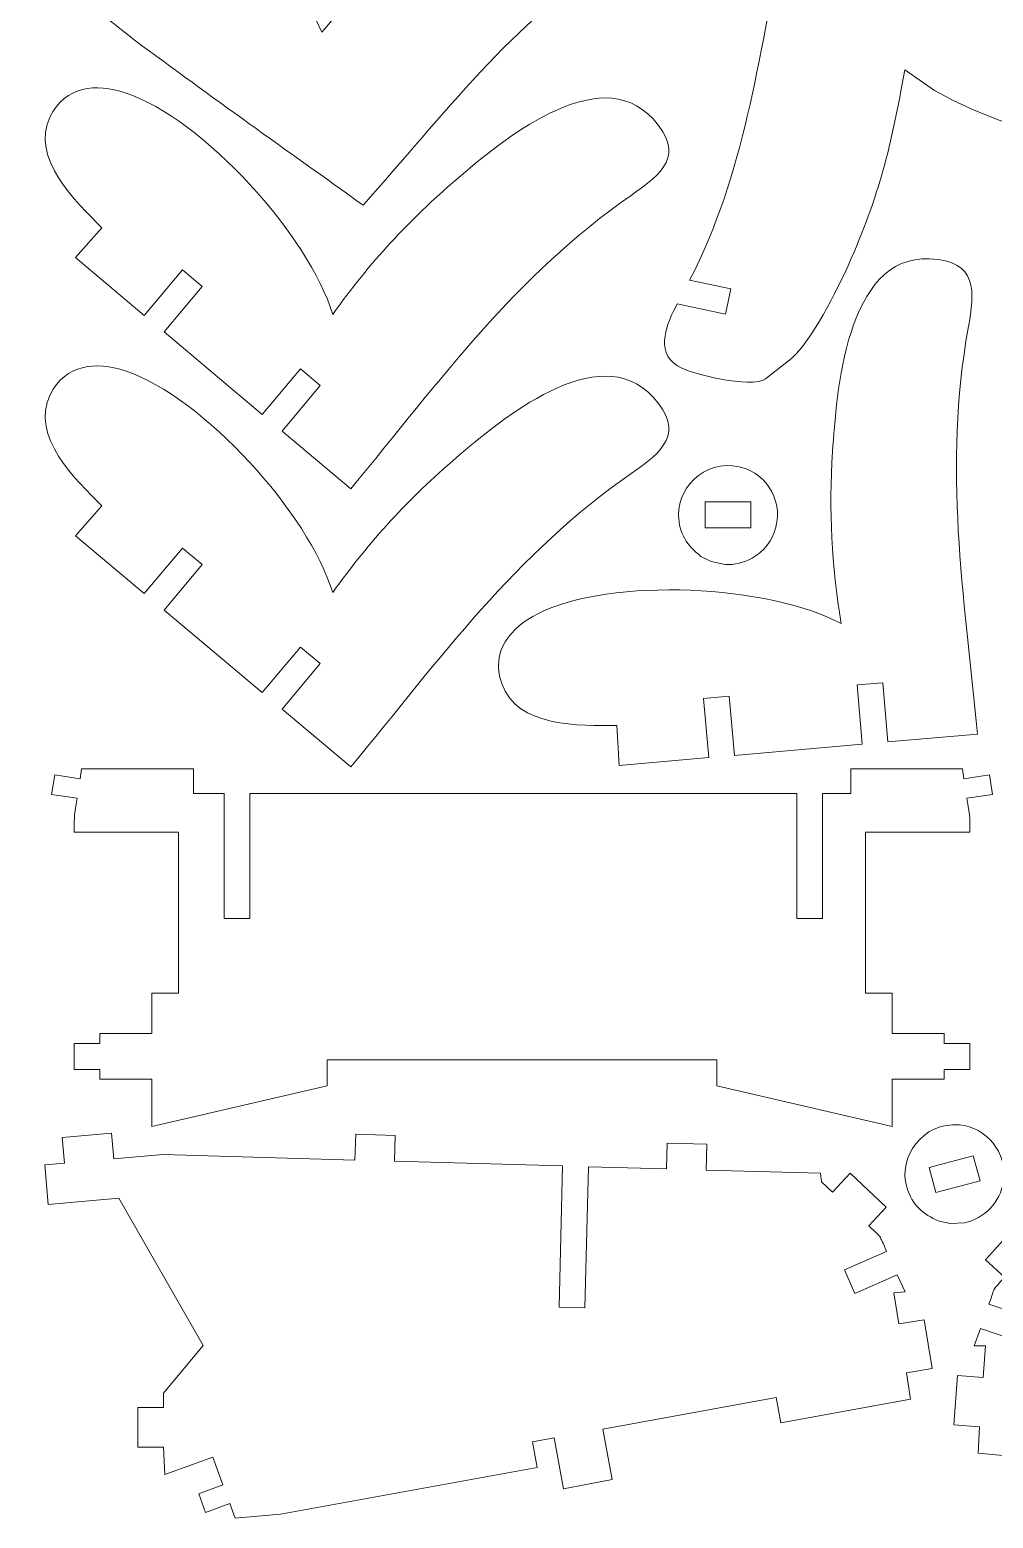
# Model space of a CAD drawing. Header units: centimetres. Extents: x -51 to 93, y -24 to 6.
# Drawn here: x 11.17 to 20.53, y -23.52 to -9.07 of the extents above; entities that cross this region are included whole.
import ezdxf

# ---------------------------------------------------------------- set-up
doc = ezdxf.new("R2010")
doc.units = ezdxf.units.CM
doc.header["$MEASUREMENT"] = 0
doc.layers.add('Camada 1', color=7, linetype='Continuous')

msp = doc.modelspace()

# ---------------------------------------------------------------- linework, layer by layer
at = {"layer": 'Camada 1', "color": 250, "lineweight": 9}
for points, knots in [([(16.5326, -8.09904), (16.5326, -8.09904), (16.83818, -8.37261), (16.83818, -8.37261), (16.83818, -8.37261), (15.85421, -9.00187), (15.19129, -9.89923), (14.40587, -10.77557), (14.40587, -10.77557), (13.67196, -10.2468), (12.922, -9.72), (12.19801, -9.18032), (12.19801, -9.18032), (12.19801, -9.18032), (11.70026, -8.78987), (11.70026, -8.78987), (11.70026, -8.78987), (11.70026, -8.78987), (11.95771, -8.50395), (11.95771, -8.50395), (11.95771, -8.50395), (11.95771, -8.50395), (11.77188, -8.33662), (11.77188, -8.33662), (11.77188, -8.33662), (11.77188, -8.33662), (11.51443, -8.62255), (11.51443, -8.62255), (11.51443, -8.62255), (11.51443, -8.62255), (11.37146, -8.49381), (11.37146, -8.49381), (11.37146, -8.49381), (11.37146, -8.49381), (11.64537, -8.1896), (11.64537, -8.1896), (11.64537, -8.1896), (11.48034, -8.00786), (11.33877, -7.79353), (11.34668, -7.53576), (11.34668, -7.53576), (11.35874, -7.14314), (11.7236, -6.92958), (12.12477, -7.09051), (12.12477, -7.09051), (12.74306, -7.33853), (13.54517, -8.23035), (13.8567, -8.77815), (13.8567, -8.77815), (13.8567, -8.77815), (14.00762, -9.09601), (14.00762, -9.09601), (14.00762, -9.09601), (14.4965, -8.5178), (14.8256, -8.16678), (15.43594, -7.72467), (15.43594, -7.72467), (15.65827, -7.56362), (16.09544, -7.27778), (16.36046, -7.21821), (16.36046, -7.21821), (16.36046, -7.21821), (16.67865, -7.17317), (16.67865, -7.17317), (16.67865, -7.17317), (16.84899, -7.16287), (17.28467, -7.57304), (17.35702, -7.71256), (17.35702, -7.71256), (17.47964, -7.949), (17.23004, -8.12135), (17.05734, -8.23499), (17.05734, -8.23499), (17.05734, -8.23499), (16.69994, -7.91319), (16.69994, -7.91319), (16.69994, -7.91319), (16.69994, -7.91319), (16.5326, -8.09904), (16.5326, -8.09904)], [0, 0, 0, 0, 0.04761905, 0.04761905, 0.04761905, 0.04761905, 0.0952381, 0.0952381, 0.0952381, 0.0952381, 0.14285714, 0.14285714, 0.14285714, 0.14285714, 0.19047619, 0.19047619, 0.19047619, 0.19047619, 0.23809524, 0.23809524, 0.23809524, 0.23809524, 0.28571429, 0.28571429, 0.28571429, 0.28571429, 0.33333333, 0.33333333, 0.33333333, 0.33333333, 0.38095238, 0.38095238, 0.38095238, 0.38095238, 0.42857143, 0.42857143, 0.42857143, 0.42857143, 0.47619048, 0.47619048, 0.47619048, 0.47619048, 0.52380952, 0.52380952, 0.52380952, 0.52380952, 0.57142857, 0.57142857, 0.57142857, 0.57142857, 0.61904762, 0.61904762, 0.61904762, 0.61904762, 0.66666667, 0.66666667, 0.66666667, 0.66666667, 0.71428571, 0.71428571, 0.71428571, 0.71428571, 0.76190476, 0.76190476, 0.76190476, 0.76190476, 0.80952381, 0.80952381, 0.80952381, 0.80952381, 0.85714286, 0.85714286, 0.85714286, 0.85714286, 0.9047619, 0.9047619, 0.9047619, 0.9047619, 1, 1, 1, 1]), ([(17.97922, -11.5874), (17.97922, -11.5874), (17.57778, -11.50327), (17.57778, -11.50327), (17.57778, -11.50327), (18.11548, -10.46571), (18.24058, -9.35837), (18.48273, -8.20609), (18.48273, -8.20609), (19.38266, -8.29707), (20.29564, -8.37828), (21.19241, -8.48368), (21.19241, -8.48368), (21.19241, -8.48368), (21.8187, -8.57294), (21.8187, -8.57294), (21.8187, -8.57294), (21.8187, -8.57294), (21.73871, -8.94929), (21.73871, -8.94929), (21.73871, -8.94929), (21.73871, -8.94929), (21.98333, -9.00128), (21.98333, -9.00128), (21.98333, -9.00128), (21.98333, -9.00128), (22.06333, -8.62494), (22.06333, -8.62494), (22.06333, -8.62494), (22.06333, -8.62494), (22.25148, -8.66493), (22.25148, -8.66493), (22.25148, -8.66493), (22.25148, -8.66493), (22.16637, -9.06536), (22.16637, -9.06536), (22.16637, -9.06536), (22.40008, -9.14007), (22.6301, -9.25525), (22.75201, -9.48226), (22.75201, -9.48226), (22.93791, -9.82846), (22.72843, -10.19574), (22.30079, -10.2569), (22.30079, -10.2569), (21.64132, -10.35122), (20.50073, -9.97998), (19.95706, -9.66134), (19.95706, -9.66134), (19.95706, -9.66134), (19.6674, -9.46152), (19.6674, -9.46152), (19.6674, -9.46152), (19.53319, -10.20638), (19.4236, -10.67549), (19.11611, -11.36328), (19.11611, -11.36328), (19.00403, -11.61398), (18.76853, -12.07999), (18.56869, -12.26415), (18.56869, -12.26415), (18.56869, -12.26415), (18.31564, -12.46225), (18.31564, -12.46225), (18.31564, -12.46225), (18.17329, -12.55635), (17.59085, -12.41895), (17.45847, -12.33431), (17.45847, -12.33431), (17.23407, -12.19086), (17.36407, -11.9168), (17.45677, -11.73203), (17.45677, -11.73203), (17.45677, -11.73203), (17.92722, -11.83203), (17.92722, -11.83203), (17.92722, -11.83203), (17.92722, -11.83203), (17.97922, -11.5874), (17.97922, -11.5874)], [0, 0, 0, 0, 0.04761905, 0.04761905, 0.04761905, 0.04761905, 0.0952381, 0.0952381, 0.0952381, 0.0952381, 0.14285714, 0.14285714, 0.14285714, 0.14285714, 0.19047619, 0.19047619, 0.19047619, 0.19047619, 0.23809524, 0.23809524, 0.23809524, 0.23809524, 0.28571429, 0.28571429, 0.28571429, 0.28571429, 0.33333333, 0.33333333, 0.33333333, 0.33333333, 0.38095238, 0.38095238, 0.38095238, 0.38095238, 0.42857143, 0.42857143, 0.42857143, 0.42857143, 0.47619048, 0.47619048, 0.47619048, 0.47619048, 0.52380952, 0.52380952, 0.52380952, 0.52380952, 0.57142857, 0.57142857, 0.57142857, 0.57142857, 0.61904762, 0.61904762, 0.61904762, 0.61904762, 0.66666667, 0.66666667, 0.66666667, 0.66666667, 0.71428571, 0.71428571, 0.71428571, 0.71428571, 0.76190476, 0.76190476, 0.76190476, 0.76190476, 0.80952381, 0.80952381, 0.80952381, 0.80952381, 0.85714286, 0.85714286, 0.85714286, 0.85714286, 0.9047619, 0.9047619, 0.9047619, 0.9047619, 1, 1, 1, 1]), ([(12.84456, -11.56453), (12.84456, -11.56453), (12.47361, -12.00661), (12.47361, -12.00661), (12.47361, -12.00661), (12.47361, -12.00661), (13.42795, -12.8074), (13.42795, -12.8074), (13.42795, -12.8074), (13.42795, -12.8074), (13.7989, -12.36531), (13.7989, -12.36531), (13.7989, -12.36531), (13.7989, -12.36531), (13.99048, -12.52607), (13.99048, -12.52607), (13.99048, -12.52607), (13.99048, -12.52607), (13.61953, -12.96815), (13.61953, -12.96815), (13.61953, -12.96815), (13.61953, -12.96815), (14.28827, -13.52929), (14.28827, -13.52929), (14.28827, -13.52929), (15.16027, -12.47183), (15.88283, -11.46359), (17.01058, -10.68029), (17.01058, -10.68029), (17.3149, -10.46892), (17.53905, -10.28741), (17.22241, -9.93898), (17.22241, -9.93898), (16.69321, -9.35665), (15.7292, -10.17043), (15.31855, -10.52166), (15.31855, -10.52166), (14.84338, -10.92808), (14.4765, -11.32836), (14.11132, -11.83537), (14.11132, -11.83537), (13.88327, -11.07904), (12.85715, -9.93611), (12.09714, -9.68468), (12.09714, -9.68468), (11.8105, -9.58986), (11.51533, -9.61786), (11.36823, -9.91585), (11.36823, -9.91585), (11.1696, -10.31822), (11.61841, -10.74635), (11.87053, -10.9943), (11.87053, -10.9943), (11.87053, -10.9943), (11.61329, -11.28472), (11.61329, -11.28472), (11.61329, -11.28472), (11.61329, -11.28472), (12.28203, -11.84586), (12.28203, -11.84586), (12.28203, -11.84586), (12.28203, -11.84586), (12.65298, -11.40377), (12.65298, -11.40377), (12.65298, -11.40377), (12.65298, -11.40377), (12.84456, -11.56453), (12.84456, -11.56453)], [0, 0, 0, 0, 0.05555556, 0.05555556, 0.05555556, 0.05555556, 0.11111111, 0.11111111, 0.11111111, 0.11111111, 0.16666667, 0.16666667, 0.16666667, 0.16666667, 0.22222222, 0.22222222, 0.22222222, 0.22222222, 0.27777778, 0.27777778, 0.27777778, 0.27777778, 0.33333333, 0.33333333, 0.33333333, 0.33333333, 0.38888889, 0.38888889, 0.38888889, 0.38888889, 0.44444444, 0.44444444, 0.44444444, 0.44444444, 0.5, 0.5, 0.5, 0.5, 0.55555556, 0.55555556, 0.55555556, 0.55555556, 0.61111111, 0.61111111, 0.61111111, 0.61111111, 0.66666667, 0.66666667, 0.66666667, 0.66666667, 0.72222222, 0.72222222, 0.72222222, 0.72222222, 0.77777778, 0.77777778, 0.77777778, 0.77777778, 0.83333333, 0.83333333, 0.83333333, 0.83333333, 0.88888889, 0.88888889, 0.88888889, 0.88888889, 1, 1, 1, 1]), ([(17.96233, -15.5418), (17.96233, -15.5418), (18.01263, -16.11671), (18.01263, -16.11671), (18.01263, -16.11671), (18.01263, -16.11671), (19.25372, -16.00813), (19.25372, -16.00813), (19.25372, -16.00813), (19.25372, -16.00813), (19.20342, -15.43322), (19.20342, -15.43322), (19.20342, -15.43322), (19.20342, -15.43322), (19.45254, -15.41142), (19.45254, -15.41142), (19.45254, -15.41142), (19.45254, -15.41142), (19.50284, -15.98634), (19.50284, -15.98634), (19.50284, -15.98634), (19.50284, -15.98634), (20.37248, -15.91025), (20.37248, -15.91025), (20.37248, -15.91025), (20.24144, -14.54515), (20.03929, -13.32284), (20.28294, -11.97072), (20.28294, -11.97072), (20.3487, -11.60579), (20.37866, -11.3193), (19.90851, -11.29676), (19.90851, -11.29676), (19.09397, -11.25772), (19.00217, -12.61633), (18.96617, -13.16682), (18.96617, -13.16682), (18.92823, -13.74686), (18.95642, -14.26452), (19.04961, -14.83759), (19.04961, -14.83759), (18.35335, -14.46409), (16.81992, -14.38137), (16.10457, -14.74107), (16.10457, -14.74107), (15.83491, -14.87665), (15.64586, -15.10529), (15.75264, -15.41994), (15.75264, -15.41994), (15.89684, -15.84488), (16.51662, -15.83038), (16.87038, -15.82733), (16.87038, -15.82733), (16.87038, -15.82733), (16.89383, -16.21459), (16.89383, -16.21459), (16.89383, -16.21459), (16.89383, -16.21459), (17.76352, -16.13851), (17.76352, -16.13851), (17.76352, -16.13851), (17.76352, -16.13851), (17.71322, -15.56359), (17.71322, -15.56359), (17.71322, -15.56359), (17.71322, -15.56359), (17.96233, -15.5418), (17.96233, -15.5418)], [0, 0, 0, 0, 0.05555556, 0.05555556, 0.05555556, 0.05555556, 0.11111111, 0.11111111, 0.11111111, 0.11111111, 0.16666667, 0.16666667, 0.16666667, 0.16666667, 0.22222222, 0.22222222, 0.22222222, 0.22222222, 0.27777778, 0.27777778, 0.27777778, 0.27777778, 0.33333333, 0.33333333, 0.33333333, 0.33333333, 0.38888889, 0.38888889, 0.38888889, 0.38888889, 0.44444444, 0.44444444, 0.44444444, 0.44444444, 0.5, 0.5, 0.5, 0.5, 0.55555556, 0.55555556, 0.55555556, 0.55555556, 0.61111111, 0.61111111, 0.61111111, 0.61111111, 0.66666667, 0.66666667, 0.66666667, 0.66666667, 0.72222222, 0.72222222, 0.72222222, 0.72222222, 0.77777778, 0.77777778, 0.77777778, 0.77777778, 0.83333333, 0.83333333, 0.83333333, 0.83333333, 0.88888889, 0.88888889, 0.88888889, 0.88888889, 1, 1, 1, 1]), ([(12.84455, -14.26452), (12.84455, -14.26452), (12.4736, -14.70661), (12.4736, -14.70661), (12.4736, -14.70661), (12.4736, -14.70661), (13.42796, -15.50742), (13.42796, -15.50742), (13.42796, -15.50742), (13.42796, -15.50742), (13.79892, -15.06532), (13.79892, -15.06532), (13.79892, -15.06532), (13.79892, -15.06532), (13.9905, -15.22608), (13.9905, -15.22608), (13.9905, -15.22608), (13.9905, -15.22608), (13.61954, -15.66817), (13.61954, -15.66817), (13.61954, -15.66817), (13.61954, -15.66817), (14.28828, -16.22931), (14.28828, -16.22931), (14.28828, -16.22931), (15.16093, -15.17108), (15.88225, -14.16423), (17.01062, -13.38029), (17.01062, -13.38029), (17.31491, -13.16888), (17.53908, -12.98745), (17.22241, -12.63898), (17.22241, -12.63898), (16.69323, -12.05664), (15.72917, -12.87047), (15.31856, -13.22168), (15.31856, -13.22168), (14.84333, -13.62817), (14.47656, -14.02831), (14.11133, -14.53539), (14.11133, -14.53539), (13.88305, -13.77877), (12.85744, -12.63638), (12.09715, -12.3847), (12.09715, -12.3847), (11.81062, -12.28986), (11.51524, -12.31787), (11.36825, -12.61585), (11.36825, -12.61585), (11.16973, -13.01831), (11.61824, -13.44628), (11.87054, -13.69428), (11.87054, -13.69428), (11.87054, -13.69428), (11.6133, -13.98474), (11.6133, -13.98474), (11.6133, -13.98474), (11.6133, -13.98474), (12.28204, -14.54588), (12.28204, -14.54588), (12.28204, -14.54588), (12.28204, -14.54588), (12.653, -14.10379), (12.653, -14.10379), (12.653, -14.10379), (12.653, -14.10379), (12.84455, -14.26452), (12.84455, -14.26452)], [0, 0, 0, 0, 0.05555556, 0.05555556, 0.05555556, 0.05555556, 0.11111111, 0.11111111, 0.11111111, 0.11111111, 0.16666667, 0.16666667, 0.16666667, 0.16666667, 0.22222222, 0.22222222, 0.22222222, 0.22222222, 0.27777778, 0.27777778, 0.27777778, 0.27777778, 0.33333333, 0.33333333, 0.33333333, 0.33333333, 0.38888889, 0.38888889, 0.38888889, 0.38888889, 0.44444444, 0.44444444, 0.44444444, 0.44444444, 0.5, 0.5, 0.5, 0.5, 0.55555556, 0.55555556, 0.55555556, 0.55555556, 0.61111111, 0.61111111, 0.61111111, 0.61111111, 0.66666667, 0.66666667, 0.66666667, 0.66666667, 0.72222222, 0.72222222, 0.72222222, 0.72222222, 0.77777778, 0.77777778, 0.77777778, 0.77777778, 0.83333333, 0.83333333, 0.83333333, 0.83333333, 0.88888889, 0.88888889, 0.88888889, 0.88888889, 1, 1, 1, 1]), ([(17.6872, -14.18505), (17.55331, -14.07627), (17.4747, -13.9682), (17.46991, -13.78358), (17.46991, -13.78358), (17.46217, -13.48528), (17.77892, -13.2081), (18.12138, -13.33317), (18.12138, -13.33317), (18.37548, -13.42597), (18.51446, -13.7329), (18.37637, -14.00398), (18.37637, -14.00398), (18.2897, -14.17412), (18.10366, -14.27416), (17.9216, -14.26314), (17.9216, -14.26314), (17.9216, -14.26314), (17.78649, -14.23487), (17.78649, -14.23487), (17.78649, -14.23487), (17.78649, -14.23487), (17.6872, -14.18505), (17.6872, -14.18505)], [0, 0, 0, 0, 0.14285714, 0.14285714, 0.14285714, 0.14285714, 0.28571429, 0.28571429, 0.28571429, 0.28571429, 0.42857143, 0.42857143, 0.42857143, 0.42857143, 0.57142857, 0.57142857, 0.57142857, 0.57142857, 0.71428571, 0.71428571, 0.71428571, 0.71428571, 1, 1, 1, 1]), ([(18.17297, -13.65694), (18.17297, -13.65694), (17.72927, -13.65694), (17.72927, -13.65694), (17.72927, -13.65694), (17.72927, -13.65694), (17.72927, -13.90829), (17.72927, -13.90829), (17.72927, -13.90829), (17.72927, -13.90829), (18.17297, -13.90829), (18.17297, -13.90829), (18.17297, -13.90829), (18.17297, -13.90829), (18.17297, -13.65694), (18.17297, -13.65694)], [0, 0, 0, 0, 0.2, 0.2, 0.2, 0.2, 0.4, 0.4, 0.4, 0.4, 0.6, 0.6, 0.6, 0.6, 1, 1, 1, 1]), ([(20.24181, -16.34315), (20.24181, -16.34315), (20.22704, -16.24808), (20.22704, -16.24808), (20.22704, -16.24808), (20.22704, -16.24808), (19.14481, -16.24794), (19.14481, -16.24794), (19.14481, -16.24794), (19.14481, -16.24794), (19.14481, -16.48771), (19.14481, -16.48771), (19.14481, -16.48771), (19.14481, -16.48771), (18.8686, -16.48771), (18.8686, -16.48771), (18.8686, -16.48771), (18.8686, -16.48771), (18.8686, -17.70116), (18.8686, -17.70116), (18.8686, -17.70116), (18.8686, -17.70116), (18.61851, -17.70116), (18.61851, -17.70116), (18.61851, -17.70116), (18.61851, -17.70116), (18.61853, -16.48771), (18.61853, -16.48771), (18.61853, -16.48771), (18.61853, -16.48771), (13.30745, -16.48771), (13.30745, -16.48771), (13.30745, -16.48771), (13.30745, -16.48771), (13.30745, -17.70116), (13.30745, -17.70116), (13.30745, -17.70116), (13.30745, -17.70116), (13.05736, -17.70116), (13.05736, -17.70116), (13.05736, -17.70116), (13.05736, -17.70116), (13.05736, -16.48771), (13.05736, -16.48771), (13.05736, -16.48771), (13.05736, -16.48771), (12.75989, -16.48771), (12.75989, -16.48771), (12.75989, -16.48771), (12.75989, -16.48771), (12.75989, -16.24794), (12.75989, -16.24794), (12.75989, -16.24794), (12.75989, -16.24794), (11.67353, -16.2482), (11.67353, -16.2482), (11.67353, -16.2482), (11.67353, -16.2482), (11.65875, -16.34326), (11.65875, -16.34326), (11.65875, -16.34326), (11.65875, -16.34326), (11.41163, -16.30484), (11.41163, -16.30484), (11.41163, -16.30484), (11.41163, -16.30484), (11.38208, -16.49492), (11.38208, -16.49492), (11.38208, -16.49492), (11.38208, -16.49492), (11.6292, -16.53334), (11.6292, -16.53334), (11.6292, -16.53334), (11.60166, -16.70524), (11.60138, -16.68804), (11.60079, -16.86259), (11.60079, -16.86259), (11.60079, -16.86259), (12.61528, -16.86259), (12.61528, -16.86259), (12.61528, -16.86259), (12.61528, -16.86259), (12.61516, -18.4242), (12.61516, -18.4242), (12.61516, -18.4242), (12.61516, -18.4242), (12.35472, -18.4242), (12.35472, -18.4242), (12.35472, -18.4242), (12.35472, -18.4242), (12.35472, -18.81693), (12.35472, -18.81693), (12.35472, -18.81693), (12.35472, -18.81693), (11.8508, -18.81693), (11.8508, -18.81693), (11.8508, -18.81693), (11.8508, -18.81693), (11.8508, -18.91311), (11.8508, -18.91311), (11.8508, -18.91311), (11.8508, -18.91311), (11.60071, -18.91311), (11.60071, -18.91311), (11.60071, -18.91311), (11.60071, -18.91311), (11.60071, -19.16446), (11.60071, -19.16446), (11.60071, -19.16446), (11.60071, -19.16446), (11.8508, -19.16446), (11.8508, -19.16446), (11.8508, -19.16446), (11.8508, -19.16446), (11.8508, -19.26067), (11.8508, -19.26067), (11.8508, -19.26067), (11.8508, -19.26067), (12.35472, -19.26067), (12.35472, -19.26067), (12.35472, -19.26067), (12.35472, -19.26067), (12.35472, -19.71843), (12.35472, -19.71843), (12.35472, -19.71843), (12.35472, -19.71843), (14.05798, -19.32305), (14.05798, -19.32305), (14.05798, -19.32305), (14.05798, -19.32305), (14.05798, -19.07296), (14.05798, -19.07296), (14.05798, -19.07296), (14.05798, -19.07296), (17.84308, -19.07296), (17.84308, -19.07296), (17.84308, -19.07296), (17.84308, -19.07296), (17.84308, -19.32305), (17.84308, -19.32305), (17.84308, -19.32305), (17.84308, -19.32305), (19.54574, -19.71843), (19.54574, -19.71843), (19.54574, -19.71843), (19.54574, -19.71843), (19.54574, -19.26067), (19.54574, -19.26067), (19.54574, -19.26067), (19.54574, -19.26067), (20.04965, -19.26067), (20.04965, -19.26067), (20.04965, -19.26067), (20.04965, -19.26067), (20.04965, -19.16446), (20.04965, -19.16446), (20.04965, -19.16446), (20.04965, -19.16446), (20.29974, -19.16446), (20.29974, -19.16446), (20.29974, -19.16446), (20.29974, -19.16446), (20.29974, -18.91311), (20.29974, -18.91311), (20.29974, -18.91311), (20.29974, -18.91311), (20.04965, -18.91311), (20.04965, -18.91311), (20.04965, -18.91311), (20.04965, -18.91311), (20.04965, -18.81693), (20.04965, -18.81693), (20.04965, -18.81693), (20.04965, -18.81693), (19.54574, -18.81693), (19.54574, -18.81693), (19.54574, -18.81693), (19.54574, -18.81693), (19.54574, -18.4242), (19.54574, -18.4242), (19.54574, -18.4242), (19.54574, -18.4242), (19.28589, -18.4242), (19.28589, -18.4242), (19.28589, -18.4242), (19.28589, -18.4242), (19.28589, -16.86224), (19.28589, -16.86224), (19.28589, -16.86224), (19.28589, -16.86224), (20.29974, -16.8623), (20.29974, -16.8623), (20.29974, -16.8623), (20.29922, -16.68769), (20.29892, -16.70526), (20.27139, -16.53331), (20.27139, -16.53331), (20.27139, -16.53331), (20.51849, -16.49489), (20.51849, -16.49489), (20.51849, -16.49489), (20.51849, -16.49489), (20.48894, -16.30476), (20.48894, -16.30476), (20.48894, -16.30476), (20.48894, -16.30476), (20.24181, -16.34315), (20.24181, -16.34315)], [0, 0, 0, 0, 0.01886792, 0.01886792, 0.01886792, 0.01886792, 0.03773585, 0.03773585, 0.03773585, 0.03773585, 0.05660377, 0.05660377, 0.05660377, 0.05660377, 0.0754717, 0.0754717, 0.0754717, 0.0754717, 0.09433962, 0.09433962, 0.09433962, 0.09433962, 0.11320755, 0.11320755, 0.11320755, 0.11320755, 0.13207547, 0.13207547, 0.13207547, 0.13207547, 0.1509434, 0.1509434, 0.1509434, 0.1509434, 0.16981132, 0.16981132, 0.16981132, 0.16981132, 0.18867925, 0.18867925, 0.18867925, 0.18867925, 0.20754717, 0.20754717, 0.20754717, 0.20754717, 0.22641509, 0.22641509, 0.22641509, 0.22641509, 0.24528302, 0.24528302, 0.24528302, 0.24528302, 0.26415094, 0.26415094, 0.26415094, 0.26415094, 0.28301887, 0.28301887, 0.28301887, 0.28301887, 0.30188679, 0.30188679, 0.30188679, 0.30188679, 0.32075472, 0.32075472, 0.32075472, 0.32075472, 0.33962264, 0.33962264, 0.33962264, 0.33962264, 0.35849057, 0.35849057, 0.35849057, 0.35849057, 0.37735849, 0.37735849, 0.37735849, 0.37735849, 0.39622642, 0.39622642, 0.39622642, 0.39622642, 0.41509434, 0.41509434, 0.41509434, 0.41509434, 0.43396226, 0.43396226, 0.43396226, 0.43396226, 0.45283019, 0.45283019, 0.45283019, 0.45283019, 0.47169811, 0.47169811, 0.47169811, 0.47169811, 0.49056604, 0.49056604, 0.49056604, 0.49056604, 0.50943396, 0.50943396, 0.50943396, 0.50943396, 0.52830189, 0.52830189, 0.52830189, 0.52830189, 0.54716981, 0.54716981, 0.54716981, 0.54716981, 0.56603774, 0.56603774, 0.56603774, 0.56603774, 0.58490566, 0.58490566, 0.58490566, 0.58490566, 0.60377358, 0.60377358, 0.60377358, 0.60377358, 0.62264151, 0.62264151, 0.62264151, 0.62264151, 0.64150943, 0.64150943, 0.64150943, 0.64150943, 0.66037736, 0.66037736, 0.66037736, 0.66037736, 0.67924528, 0.67924528, 0.67924528, 0.67924528, 0.69811321, 0.69811321, 0.69811321, 0.69811321, 0.71698113, 0.71698113, 0.71698113, 0.71698113, 0.73584906, 0.73584906, 0.73584906, 0.73584906, 0.75471698, 0.75471698, 0.75471698, 0.75471698, 0.77358491, 0.77358491, 0.77358491, 0.77358491, 0.79245283, 0.79245283, 0.79245283, 0.79245283, 0.81132075, 0.81132075, 0.81132075, 0.81132075, 0.83018868, 0.83018868, 0.83018868, 0.83018868, 0.8490566, 0.8490566, 0.8490566, 0.8490566, 0.86792453, 0.86792453, 0.86792453, 0.86792453, 0.88679245, 0.88679245, 0.88679245, 0.88679245, 0.90566038, 0.90566038, 0.90566038, 0.90566038, 0.9245283, 0.9245283, 0.9245283, 0.9245283, 0.94339623, 0.94339623, 0.94339623, 0.94339623, 0.96226415, 0.96226415, 0.96226415, 0.96226415, 1, 1, 1, 1]), ([(27.88267, -19.64473), (27.88267, -19.64473), (27.88267, -19.89482), (27.88267, -19.89482), (27.88267, -19.89482), (27.88267, -19.89482), (27.40174, -19.89482), (27.40174, -19.89482), (27.40174, -19.89482), (27.40174, -19.89482), (25.55139, -20.11014), (25.55139, -20.11014), (25.55139, -20.11014), (25.55139, -20.11014), (25.52246, -19.86175), (25.52246, -19.86175), (25.52246, -19.86175), (25.52246, -19.86175), (25.14031, -19.9062), (25.14031, -19.9062), (25.14031, -19.9062), (25.14031, -19.9062), (25.16923, -20.15461), (25.16923, -20.15461), (25.16923, -20.15461), (25.16923, -20.15461), (23.54693, -20.34338), (23.54693, -20.34338), (23.54693, -20.34338), (23.54693, -20.34338), (23.70101, -21.70747), (23.70101, -21.70747), (23.70101, -21.70747), (23.70101, -21.70747), (23.45126, -21.73568), (23.45126, -21.73568), (23.45126, -21.73568), (23.45126, -21.73568), (23.29741, -20.37241), (23.29741, -20.37241), (23.29741, -20.37241), (23.29741, -20.37241), (22.61439, -20.45197), (22.61439, -20.45197), (22.61439, -20.45197), (22.61439, -20.45197), (22.5855, -20.20356), (22.5855, -20.20356), (22.5855, -20.20356), (22.5855, -20.20356), (22.20332, -20.24803), (22.20332, -20.24803), (22.20332, -20.24803), (22.20332, -20.24803), (22.23224, -20.49644), (22.23224, -20.49644), (22.23224, -20.49644), (22.23224, -20.49644), (21.05734, -20.63309), (21.05734, -20.63309), (21.05734, -20.63309), (21.05734, -20.63309), (21.05734, -20.71543), (21.05734, -20.71543), (21.05734, -20.71543), (21.05734, -20.71543), (20.95885, -20.82479), (20.95885, -20.82479), (20.95885, -20.82479), (20.95885, -20.82479), (20.77302, -20.65742), (20.77302, -20.65742), (20.77302, -20.65742), (20.77302, -20.65742), (20.45114, -21.01476), (20.45114, -21.01476), (20.45114, -21.01476), (20.45114, -21.01476), (20.63697, -21.18213), (20.63697, -21.18213), (20.63697, -21.18213), (20.51235, -21.32049), (20.54992, -21.25906), (20.48477, -21.44341), (20.48477, -21.44341), (20.48477, -21.44341), (20.90951, -21.58802), (20.90951, -21.58802), (20.90951, -21.58802), (20.90951, -21.58802), (20.8289, -21.82475), (20.8289, -21.82475), (20.8289, -21.82475), (20.8289, -21.82475), (20.40143, -21.67924), (20.40143, -21.67924), (20.40143, -21.67924), (20.40143, -21.67924), (20.34113, -21.84983), (20.34113, -21.84983), (20.34113, -21.84983), (20.34113, -21.84983), (20.45003, -21.84983), (20.45003, -21.84983), (20.45003, -21.84983), (20.45003, -21.84983), (20.42904, -22.15497), (20.42904, -22.15497), (20.42904, -22.15497), (20.42904, -22.15497), (20.17963, -22.13677), (20.17963, -22.13677), (20.17963, -22.13677), (20.17963, -22.13677), (20.1446, -22.61641), (20.1446, -22.61641), (20.1446, -22.61641), (20.1446, -22.61641), (20.39401, -22.63461), (20.39401, -22.63461), (20.39401, -22.63461), (20.39401, -22.63461), (20.38006, -22.89143), (20.38006, -22.89143), (20.38006, -22.89143), (20.38006, -22.89143), (21.65553, -23.01132), (21.65553, -23.01132), (21.65553, -23.01132), (21.65553, -23.01132), (21.67898, -22.76234), (21.67898, -22.76234), (21.67898, -22.76234), (21.67898, -22.76234), (23.38052, -22.92241), (23.38052, -22.92241), (23.38052, -22.92241), (23.38052, -22.92241), (23.33257, -23.41623), (23.33257, -23.41623), (23.33257, -23.41623), (23.33257, -23.41623), (23.81091, -23.46635), (23.81091, -23.46635), (23.81091, -23.46635), (23.81091, -23.46635), (23.859, -22.9677), (23.859, -22.9677), (23.859, -22.9677), (23.859, -22.9677), (24.07158, -22.98773), (24.07158, -22.98773), (24.07158, -22.98773), (24.07158, -22.98773), (24.04845, -23.23653), (24.04845, -23.23653), (24.04845, -23.23653), (24.04845, -23.23653), (26.57026, -23.47293), (26.57026, -23.47293), (26.57026, -23.47293), (26.57026, -23.47293), (27.01408, -23.47293), (27.01408, -23.47293), (27.01408, -23.47293), (27.01408, -23.47293), (27.0533, -23.32698), (27.0533, -23.32698), (27.0533, -23.32698), (27.0533, -23.32698), (27.77787, -23.52162), (27.77787, -23.52162), (27.77787, -23.52162), (27.77787, -23.52162), (27.82776, -23.33582), (27.82776, -23.33582), (27.82776, -23.33582), (27.82776, -23.33582), (27.10319, -23.14118), (27.10319, -23.14118), (27.10319, -23.14118), (27.10319, -23.14118), (27.17806, -22.86251), (27.17806, -22.86251), (27.17806, -22.86251), (27.17806, -22.86251), (27.65808, -22.99112), (27.65808, -22.99112), (27.65808, -22.99112), (27.65808, -22.99112), (27.64601, -22.7246), (27.64601, -22.7246), (27.64601, -22.7246), (27.64601, -22.7246), (27.89513, -22.70281), (27.89513, -22.70281), (27.89513, -22.70281), (27.89513, -22.70281), (27.86396, -22.34641), (27.86396, -22.34641), (27.86396, -22.34641), (27.86396, -22.34641), (27.61483, -22.36821), (27.61483, -22.36821), (27.61483, -22.36821), (27.61483, -22.36821), (27.6004, -22.20343), (27.6004, -22.20343), (27.6004, -22.20343), (27.6004, -22.20343), (27.17806, -21.7741), (27.17806, -21.7741), (27.17806, -21.7741), (27.17806, -21.7741), (27.86701, -20.27957), (27.86701, -20.27957), (27.86701, -20.27957), (27.86701, -20.27957), (28.55598, -20.27957), (28.55598, -20.27957), (28.55598, -20.27957), (28.55598, -20.27957), (28.55598, -19.89482), (28.55598, -19.89482), (28.55598, -19.89482), (28.55598, -19.89482), (28.36359, -19.89482), (28.36359, -19.89482), (28.36359, -19.89482), (28.36359, -19.89482), (28.36359, -19.64473), (28.36359, -19.64473), (28.36359, -19.64473), (28.36359, -19.64473), (27.88267, -19.64473), (27.88267, -19.64473)], [0, 0, 0, 0, 0.01666667, 0.01666667, 0.01666667, 0.01666667, 0.03333333, 0.03333333, 0.03333333, 0.03333333, 0.05, 0.05, 0.05, 0.05, 0.06666667, 0.06666667, 0.06666667, 0.06666667, 0.08333333, 0.08333333, 0.08333333, 0.08333333, 0.1, 0.1, 0.1, 0.1, 0.11666667, 0.11666667, 0.11666667, 0.11666667, 0.13333333, 0.13333333, 0.13333333, 0.13333333, 0.15, 0.15, 0.15, 0.15, 0.16666667, 0.16666667, 0.16666667, 0.16666667, 0.18333333, 0.18333333, 0.18333333, 0.18333333, 0.2, 0.2, 0.2, 0.2, 0.21666667, 0.21666667, 0.21666667, 0.21666667, 0.23333333, 0.23333333, 0.23333333, 0.23333333, 0.25, 0.25, 0.25, 0.25, 0.26666667, 0.26666667, 0.26666667, 0.26666667, 0.28333333, 0.28333333, 0.28333333, 0.28333333, 0.3, 0.3, 0.3, 0.3, 0.31666667, 0.31666667, 0.31666667, 0.31666667, 0.33333333, 0.33333333, 0.33333333, 0.33333333, 0.35, 0.35, 0.35, 0.35, 0.36666667, 0.36666667, 0.36666667, 0.36666667, 0.38333333, 0.38333333, 0.38333333, 0.38333333, 0.4, 0.4, 0.4, 0.4, 0.41666667, 0.41666667, 0.41666667, 0.41666667, 0.43333333, 0.43333333, 0.43333333, 0.43333333, 0.45, 0.45, 0.45, 0.45, 0.46666667, 0.46666667, 0.46666667, 0.46666667, 0.48333333, 0.48333333, 0.48333333, 0.48333333, 0.5, 0.5, 0.5, 0.5, 0.51666667, 0.51666667, 0.51666667, 0.51666667, 0.53333333, 0.53333333, 0.53333333, 0.53333333, 0.55, 0.55, 0.55, 0.55, 0.56666667, 0.56666667, 0.56666667, 0.56666667, 0.58333333, 0.58333333, 0.58333333, 0.58333333, 0.6, 0.6, 0.6, 0.6, 0.61666667, 0.61666667, 0.61666667, 0.61666667, 0.63333333, 0.63333333, 0.63333333, 0.63333333, 0.65, 0.65, 0.65, 0.65, 0.66666667, 0.66666667, 0.66666667, 0.66666667, 0.68333333, 0.68333333, 0.68333333, 0.68333333, 0.7, 0.7, 0.7, 0.7, 0.71666667, 0.71666667, 0.71666667, 0.71666667, 0.73333333, 0.73333333, 0.73333333, 0.73333333, 0.75, 0.75, 0.75, 0.75, 0.76666667, 0.76666667, 0.76666667, 0.76666667, 0.78333333, 0.78333333, 0.78333333, 0.78333333, 0.8, 0.8, 0.8, 0.8, 0.81666667, 0.81666667, 0.81666667, 0.81666667, 0.83333333, 0.83333333, 0.83333333, 0.83333333, 0.85, 0.85, 0.85, 0.85, 0.86666667, 0.86666667, 0.86666667, 0.86666667, 0.88333333, 0.88333333, 0.88333333, 0.88333333, 0.9, 0.9, 0.9, 0.9, 0.91666667, 0.91666667, 0.91666667, 0.91666667, 0.93333333, 0.93333333, 0.93333333, 0.93333333, 0.95, 0.95, 0.95, 0.95, 0.96666667, 0.96666667, 0.96666667, 0.96666667, 1, 1, 1, 1]), ([(12.03546, -20.41529), (12.03546, -20.41529), (12.85204, -21.84405), (12.85204, -21.84405), (12.85204, -21.84405), (12.85204, -21.84405), (12.46873, -22.30858), (12.46873, -22.30858), (12.46873, -22.30858), (12.46873, -22.30858), (12.46872, -22.44699), (12.46872, -22.44699), (12.46872, -22.44699), (12.46872, -22.44699), (12.21862, -22.44701), (12.21862, -22.44701), (12.21862, -22.44701), (12.21862, -22.44701), (12.21864, -22.83176), (12.21864, -22.83176), (12.21864, -22.83176), (12.21864, -22.83176), (12.46871, -22.83175), (12.46871, -22.83175), (12.46871, -22.83175), (12.46871, -22.83175), (12.47992, -23.09831), (12.47992, -23.09831), (12.47992, -23.09831), (12.47992, -23.09831), (12.9469, -22.92836), (12.9469, -22.92836), (12.9469, -22.92836), (12.9469, -22.92836), (13.04578, -23.19944), (13.04578, -23.19944), (13.04578, -23.19944), (13.04578, -23.19944), (12.81018, -23.28533), (12.81018, -23.28533), (12.81018, -23.28533), (12.81018, -23.28533), (12.8761, -23.46607), (12.8761, -23.46607), (12.8761, -23.46607), (12.8761, -23.46607), (13.11167, -23.38015), (13.11167, -23.38015), (13.11167, -23.38015), (13.11167, -23.38015), (13.16346, -23.52216), (13.16346, -23.52216), (13.16346, -23.52216), (13.16346, -23.52216), (13.60559, -23.48348), (13.60559, -23.48348), (13.60559, -23.48348), (13.60559, -23.48348), (16.09716, -23.02828), (16.09716, -23.02828), (16.09716, -23.02828), (16.09716, -23.02828), (16.05208, -22.78169), (16.05208, -22.78169), (16.05208, -22.78169), (16.05208, -22.78169), (16.26211, -22.74327), (16.26211, -22.74327), (16.26211, -22.74327), (16.26211, -22.74327), (16.3538, -23.23654), (16.3538, -23.23654), (16.3538, -23.23654), (16.3538, -23.23654), (16.82592, -23.14504), (16.82592, -23.14504), (16.82592, -23.14504), (16.82592, -23.14504), (16.73519, -22.65673), (16.73519, -22.65673), (16.73519, -22.65673), (16.73519, -22.65673), (18.41747, -22.34898), (18.41747, -22.34898), (18.41747, -22.34898), (18.41747, -22.34898), (18.46252, -22.59511), (18.46252, -22.59511), (18.46252, -22.59511), (18.46252, -22.59511), (19.7216, -22.36479), (19.7216, -22.36479), (19.7216, -22.36479), (19.7216, -22.36479), (19.68528, -22.11005), (19.68528, -22.11005), (19.68528, -22.11005), (19.68528, -22.11005), (19.93215, -22.07016), (19.93215, -22.07016), (19.93215, -22.07016), (19.93215, -22.07016), (19.85545, -21.59539), (19.85545, -21.59539), (19.85545, -21.59539), (19.85545, -21.59539), (19.60857, -21.63526), (19.60857, -21.63526), (19.60857, -21.63526), (19.60857, -21.63526), (19.5611, -21.33313), (19.5611, -21.33313), (19.5611, -21.33313), (19.5611, -21.33313), (19.66956, -21.32364), (19.66956, -21.32364), (19.66956, -21.32364), (19.66956, -21.32364), (19.59461, -21.15893), (19.59461, -21.15893), (19.59461, -21.15893), (19.59461, -21.15893), (19.1814, -21.34118), (19.1814, -21.34118), (19.1814, -21.34118), (19.1814, -21.34118), (19.08049, -21.11237), (19.08049, -21.11237), (19.08049, -21.11237), (19.08049, -21.11237), (19.49104, -20.93129), (19.49104, -20.93129), (19.49104, -20.93129), (19.41007, -20.7533), (19.45285, -20.81122), (19.31665, -20.68427), (19.31665, -20.68427), (19.31665, -20.68427), (19.48718, -20.50134), (19.48718, -20.50134), (19.48718, -20.50134), (19.48718, -20.50134), (19.13538, -20.17341), (19.13538, -20.17341), (19.13538, -20.17341), (19.13538, -20.17341), (18.96485, -20.35636), (18.96485, -20.35636), (18.96485, -20.35636), (18.96485, -20.35636), (18.8572, -20.25596), (18.8572, -20.25596), (18.8572, -20.25596), (18.8572, -20.25596), (18.85002, -20.17392), (18.85002, -20.17392), (18.85002, -20.17392), (18.85002, -20.17392), (17.73816, -20.14219), (17.73816, -20.14219), (17.73816, -20.14219), (17.73816, -20.14219), (17.74529, -19.89221), (17.74529, -19.89221), (17.74529, -19.89221), (17.74529, -19.89221), (17.36071, -19.88121), (17.36071, -19.88121), (17.36071, -19.88121), (17.36071, -19.88121), (17.35354, -20.1312), (17.35354, -20.1312), (17.35354, -20.1312), (17.35354, -20.1312), (16.59576, -20.10951), (16.59576, -20.10951), (16.59576, -20.10951), (16.59576, -20.10951), (16.56131, -21.48096), (16.56131, -21.48096), (16.56131, -21.48096), (16.56131, -21.48096), (16.31005, -21.47466), (16.31005, -21.47466), (16.31005, -21.47466), (16.31005, -21.47466), (16.34466, -20.10234), (16.34466, -20.10234), (16.34466, -20.10234), (16.34466, -20.10234), (14.7121, -20.05565), (14.7121, -20.05565), (14.7121, -20.05565), (14.7121, -20.05565), (14.71924, -19.80569), (14.71924, -19.80569), (14.71924, -19.80569), (14.71924, -19.80569), (14.33467, -19.79467), (14.33467, -19.79467), (14.33467, -19.79467), (14.33467, -19.79467), (14.3275, -20.04466), (14.3275, -20.04466), (14.3275, -20.04466), (14.3275, -20.04466), (12.46542, -19.99145), (12.46542, -19.99145), (12.46542, -19.99145), (12.46542, -19.99145), (11.98632, -20.03337), (11.98632, -20.03337), (11.98632, -20.03337), (11.98632, -20.03337), (11.96453, -19.78423), (11.96453, -19.78423), (11.96453, -19.78423), (11.96453, -19.78423), (11.48544, -19.82615), (11.48544, -19.82615), (11.48544, -19.82615), (11.48544, -19.82615), (11.50723, -20.07528), (11.50723, -20.07528), (11.50723, -20.07528), (11.50723, -20.07528), (11.31558, -20.09205), (11.31558, -20.09205), (11.31558, -20.09205), (11.31558, -20.09205), (11.34911, -20.47534), (11.34911, -20.47534), (11.34911, -20.47534), (11.34911, -20.47534), (12.03546, -20.41529), (12.03546, -20.41529)], [0, 0, 0, 0, 0.01666667, 0.01666667, 0.01666667, 0.01666667, 0.03333333, 0.03333333, 0.03333333, 0.03333333, 0.05, 0.05, 0.05, 0.05, 0.06666667, 0.06666667, 0.06666667, 0.06666667, 0.08333333, 0.08333333, 0.08333333, 0.08333333, 0.1, 0.1, 0.1, 0.1, 0.11666667, 0.11666667, 0.11666667, 0.11666667, 0.13333333, 0.13333333, 0.13333333, 0.13333333, 0.15, 0.15, 0.15, 0.15, 0.16666667, 0.16666667, 0.16666667, 0.16666667, 0.18333333, 0.18333333, 0.18333333, 0.18333333, 0.2, 0.2, 0.2, 0.2, 0.21666667, 0.21666667, 0.21666667, 0.21666667, 0.23333333, 0.23333333, 0.23333333, 0.23333333, 0.25, 0.25, 0.25, 0.25, 0.26666667, 0.26666667, 0.26666667, 0.26666667, 0.28333333, 0.28333333, 0.28333333, 0.28333333, 0.3, 0.3, 0.3, 0.3, 0.31666667, 0.31666667, 0.31666667, 0.31666667, 0.33333333, 0.33333333, 0.33333333, 0.33333333, 0.35, 0.35, 0.35, 0.35, 0.36666667, 0.36666667, 0.36666667, 0.36666667, 0.38333333, 0.38333333, 0.38333333, 0.38333333, 0.4, 0.4, 0.4, 0.4, 0.41666667, 0.41666667, 0.41666667, 0.41666667, 0.43333333, 0.43333333, 0.43333333, 0.43333333, 0.45, 0.45, 0.45, 0.45, 0.46666667, 0.46666667, 0.46666667, 0.46666667, 0.48333333, 0.48333333, 0.48333333, 0.48333333, 0.5, 0.5, 0.5, 0.5, 0.51666667, 0.51666667, 0.51666667, 0.51666667, 0.53333333, 0.53333333, 0.53333333, 0.53333333, 0.55, 0.55, 0.55, 0.55, 0.56666667, 0.56666667, 0.56666667, 0.56666667, 0.58333333, 0.58333333, 0.58333333, 0.58333333, 0.6, 0.6, 0.6, 0.6, 0.61666667, 0.61666667, 0.61666667, 0.61666667, 0.63333333, 0.63333333, 0.63333333, 0.63333333, 0.65, 0.65, 0.65, 0.65, 0.66666667, 0.66666667, 0.66666667, 0.66666667, 0.68333333, 0.68333333, 0.68333333, 0.68333333, 0.7, 0.7, 0.7, 0.7, 0.71666667, 0.71666667, 0.71666667, 0.71666667, 0.73333333, 0.73333333, 0.73333333, 0.73333333, 0.75, 0.75, 0.75, 0.75, 0.76666667, 0.76666667, 0.76666667, 0.76666667, 0.78333333, 0.78333333, 0.78333333, 0.78333333, 0.8, 0.8, 0.8, 0.8, 0.81666667, 0.81666667, 0.81666667, 0.81666667, 0.83333333, 0.83333333, 0.83333333, 0.83333333, 0.85, 0.85, 0.85, 0.85, 0.86666667, 0.86666667, 0.86666667, 0.86666667, 0.88333333, 0.88333333, 0.88333333, 0.88333333, 0.9, 0.9, 0.9, 0.9, 0.91666667, 0.91666667, 0.91666667, 0.91666667, 0.93333333, 0.93333333, 0.93333333, 0.93333333, 0.95, 0.95, 0.95, 0.95, 0.96666667, 0.96666667, 0.96666667, 0.96666667, 1, 1, 1, 1]), ([(20.00019, -20.63942), (19.84278, -20.56897), (19.73883, -20.48504), (19.6864, -20.30788), (19.6864, -20.30788), (19.60176, -20.0219), (19.83575, -19.67206), (20.19912, -19.7042), (20.19912, -19.7042), (20.45653, -19.72696), (20.66634, -19.96729), (20.62485, -20.25347), (20.62485, -20.25347), (20.59541, -20.45657), (20.43767, -20.61525), (20.24682, -20.6542), (20.24682, -20.6542), (20.24682, -20.6542), (20.10903, -20.66188), (20.10903, -20.66188), (20.10903, -20.66188), (20.10903, -20.66188), (20.00019, -20.63942), (20.00019, -20.63942)], [0, 0, 0, 0, 0.14285714, 0.14285714, 0.14285714, 0.14285714, 0.28571429, 0.28571429, 0.28571429, 0.28571429, 0.42857143, 0.42857143, 0.42857143, 0.42857143, 0.57142857, 0.57142857, 0.57142857, 0.57142857, 0.71428571, 0.71428571, 0.71428571, 0.71428571, 1, 1, 1, 1]), ([(20.33274, -20.00359), (20.33274, -20.00359), (19.90414, -20.11843), (19.90414, -20.11843), (19.90414, -20.11843), (19.90414, -20.11843), (19.9692, -20.36121), (19.9692, -20.36121), (19.9692, -20.36121), (19.9692, -20.36121), (20.39779, -20.24637), (20.39779, -20.24637), (20.39779, -20.24637), (20.39779, -20.24637), (20.33274, -20.00359), (20.33274, -20.00359)], [0, 0, 0, 0, 0.2, 0.2, 0.2, 0.2, 0.4, 0.4, 0.4, 0.4, 0.6, 0.6, 0.6, 0.6, 1, 1, 1, 1])]:
    msp.add_open_spline(points, degree=3, knots=knots, dxfattribs=at)

doc.saveas('drawing.dxf')
